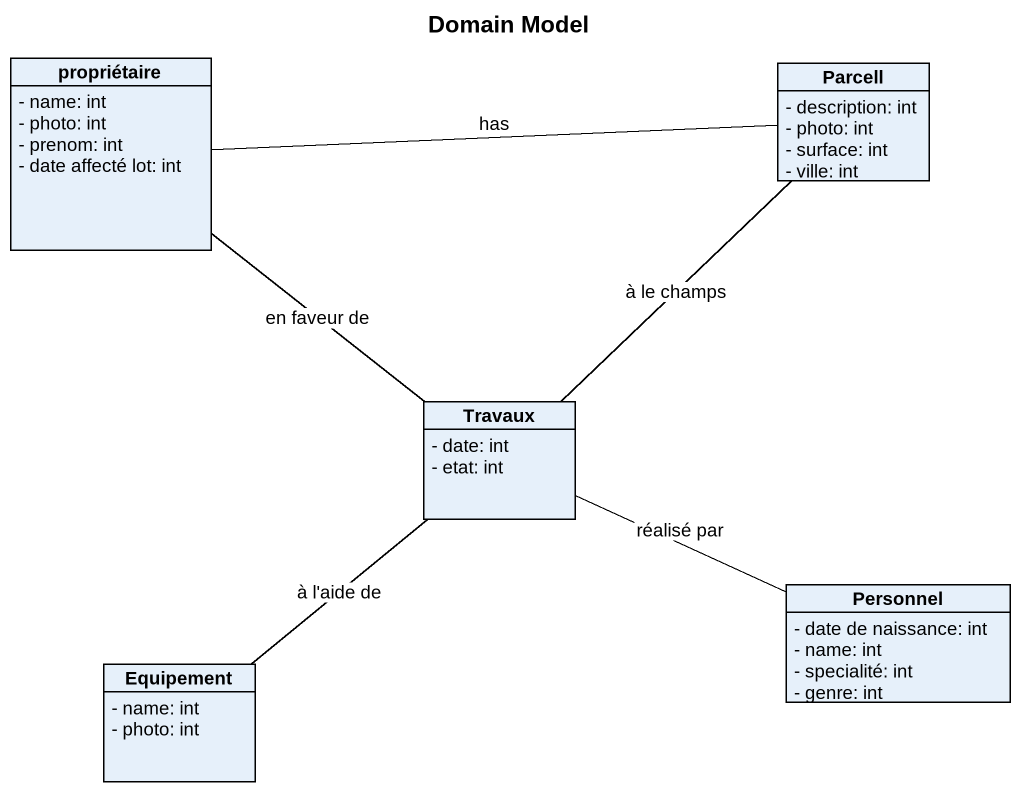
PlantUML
@startuml
title Domain Model
hide circle
hide empty members
skinparam classAttributeIconSize 0
class propriétaire {
  - name: int
  - photo: int
  - prenom: int
  - date affecté lot: int
}
class Parcell {
  - description: int
  - photo: int
  - surface: int
  - ville: int
}
class Travaux {
  - date: int
  - etat: int
}
class Personnel {
  - date de naissance: int
  - name: int
  - specialité: int
  - genre: int
}
class Equipement {
  - name: int
  - photo: int
}
propriétaire -right- Parcell : has
propriétaire -- Travaux : en faveur de
Travaux -up- Parcell : à le champs
Travaux -right- Personnel : réalisé par
Equipement -up- Travaux : à l'aide de
@enduml
